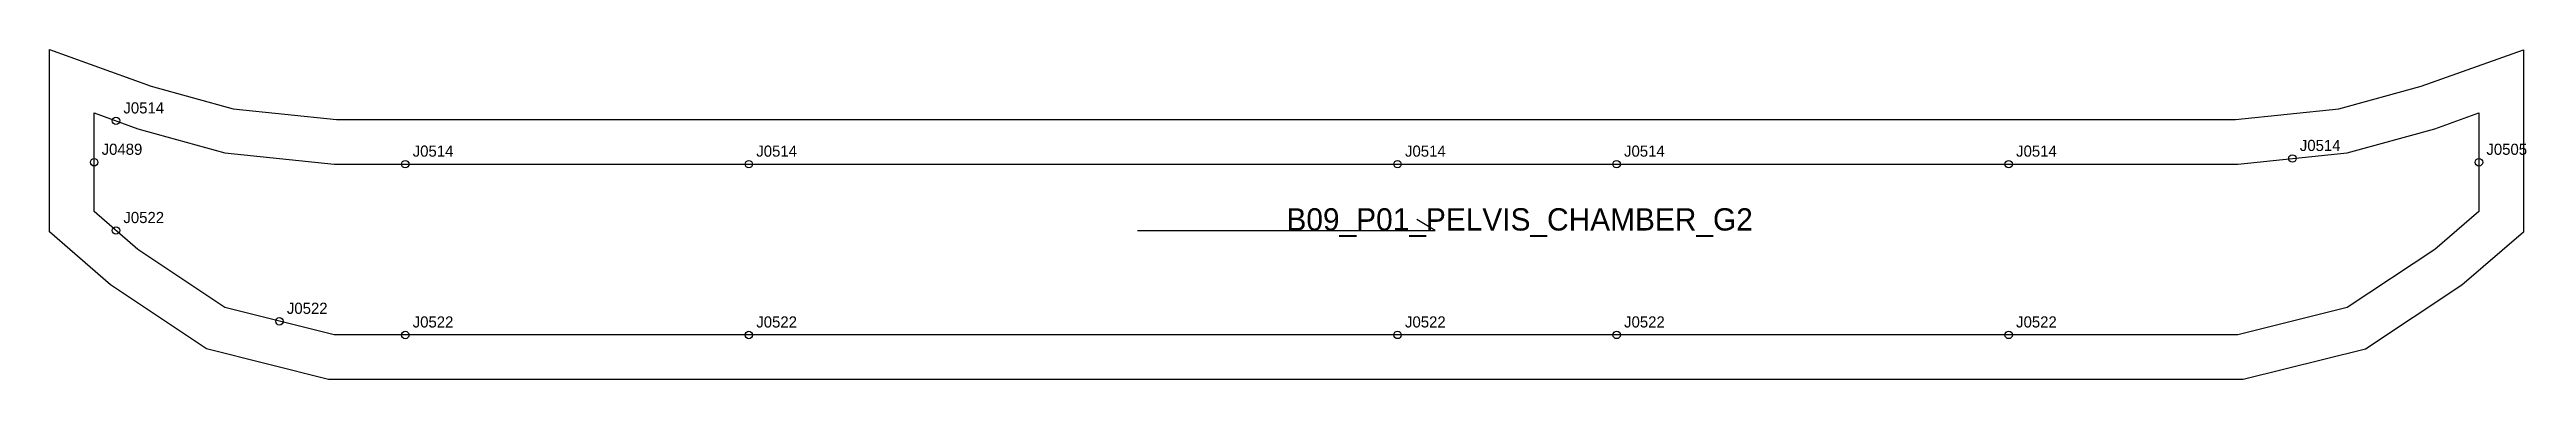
# Model space of a CAD drawing. Header units: millimetres. Extents: x -12 to 654, y -72 to 17.
import ezdxf

# ---------------------------------------------------------------- set-up
doc = ezdxf.new("R2010")
doc.units = ezdxf.units.MM
for name, color, linetype in [('CUT', 1, 'Continuous'), ('GRAIN', 3, 'Continuous'), ('LABEL', 7, 'Continuous'), ('NOTCH', 2, 'Continuous'), ('SEW', 5, 'Continuous')]:
    doc.layers.add(name, color=color, linetype=linetype)

msp = doc.modelspace()

# ---------------------------------------------------------------- linework, layer by layer
at = {"layer": 'CUT'}
msp.add_lwpolyline([(-12, 17.1), (15.35, 7.21), (37.34, 1.12), (65.08, -1.76), (102.72, -1.76), (149.33, -1.76), (202.51, -1.76), (260.22, -1.76), (320.24, -1.76), (380.25, -1.76), (437.96, -1.76), (491.14, -1.76), (537.76, -1.76), (575.39, -1.76), (603.17, 1.12), (625.32, 7.22), (652.83, 17.01), (652.83, -32.04), (636.19, -46.34), (610.31, -63.54), (577.49, -71.74), (537.76, -71.74), (491.14, -71.74), (437.96, -71.74), (380.25, -71.74), (320.24, -71.74), (260.22, -71.75), (202.52, -71.75), (149.33, -71.75), (102.72, -71.75), (62.98, -71.75), (30.17, -63.52), (4.39, -46.29), (-12, -31.97), (-12, 17.1)], close=True, dxfattribs=at)
at = {"layer": 'GRAIN'}
for p, q in [((280.38, -31.64), (360.38, -31.64)), ((360.38, -31.64), (355.38, -28.64))]:
    msp.add_line(p, q, dxfattribs=at)
at = {"layer": 'NOTCH'}
for centre in [(5.85, -2.12), (0, -13.26), (83.59, -13.76), (175.92, -13.76), (350.24, -13.76), (409.1, -13.76), (514.45, -13.76), (590.7, -12.23), (640.83, -13.27), (5.85, -31.63), (49.78, -56.07), (83.59, -59.75), (175.92, -59.75), (350.24, -59.74), (409.11, -59.74), (514.45, -59.74)]:
    msp.add_circle(centre, 1, dxfattribs=at)
at = {"layer": 'SEW'}
msp.add_lwpolyline([(0, 0), (11.7, -4.23), (35.11, -10.71), (64.46, -13.76), (102.72, -13.76), (149.33, -13.76), (202.52, -13.76), (260.22, -13.76), (320.24, -13.76), (380.25, -13.76), (437.96, -13.76), (491.14, -13.76), (537.76, -13.76), (576.01, -13.76), (605.39, -10.71), (628.93, -4.23), (640.83, 0), (640.83, -26.53), (628.93, -36.75), (605.39, -52.4), (576.02, -59.74), (537.76, -59.74), (491.14, -59.74), (437.96, -59.74), (380.25, -59.74), (320.24, -59.74), (260.22, -59.75), (202.52, -59.75), (149.33, -59.75), (102.72, -59.75), (64.46, -59.75), (35.11, -52.38), (11.7, -36.74), (0, -26.52)], close=True, dxfattribs=at)

# ---------------------------------------------------------------- texts
at = {"layer": 'LABEL'}
for s, height, p in [('J0514', 3, (7.85, -0.12)), ('J0489', 3, (2, -11.26)), ('J0514', 3, (85.59, -11.76)), ('J0514', 3, (177.92, -11.76)), ('J0514', 3, (352.24, -11.76)), ('J0514', 3, (411.1, -11.76)), ('J0514', 3, (516.45, -11.76)), ('J0514', 3, (592.7, -10.23)), ('J0505', 3, (642.83, -11.27)), ('J0522', 3, (7.85, -29.63)), ('B09_P01_PELVIS_CHAMBER_G2', 6, (320.38, -31.64)), ('J0522', 3, (51.78, -54.07)), ('J0522', 3, (85.59, -57.75)), ('J0522', 3, (177.92, -57.75)), ('J0522', 3, (352.24, -57.74)), ('J0522', 3, (411.11, -57.74)), ('J0522', 3, (516.45, -57.74))]:
    msp.add_text(s, height=height, dxfattribs=at).set_placement(p)

doc.saveas('drawing.dxf')
